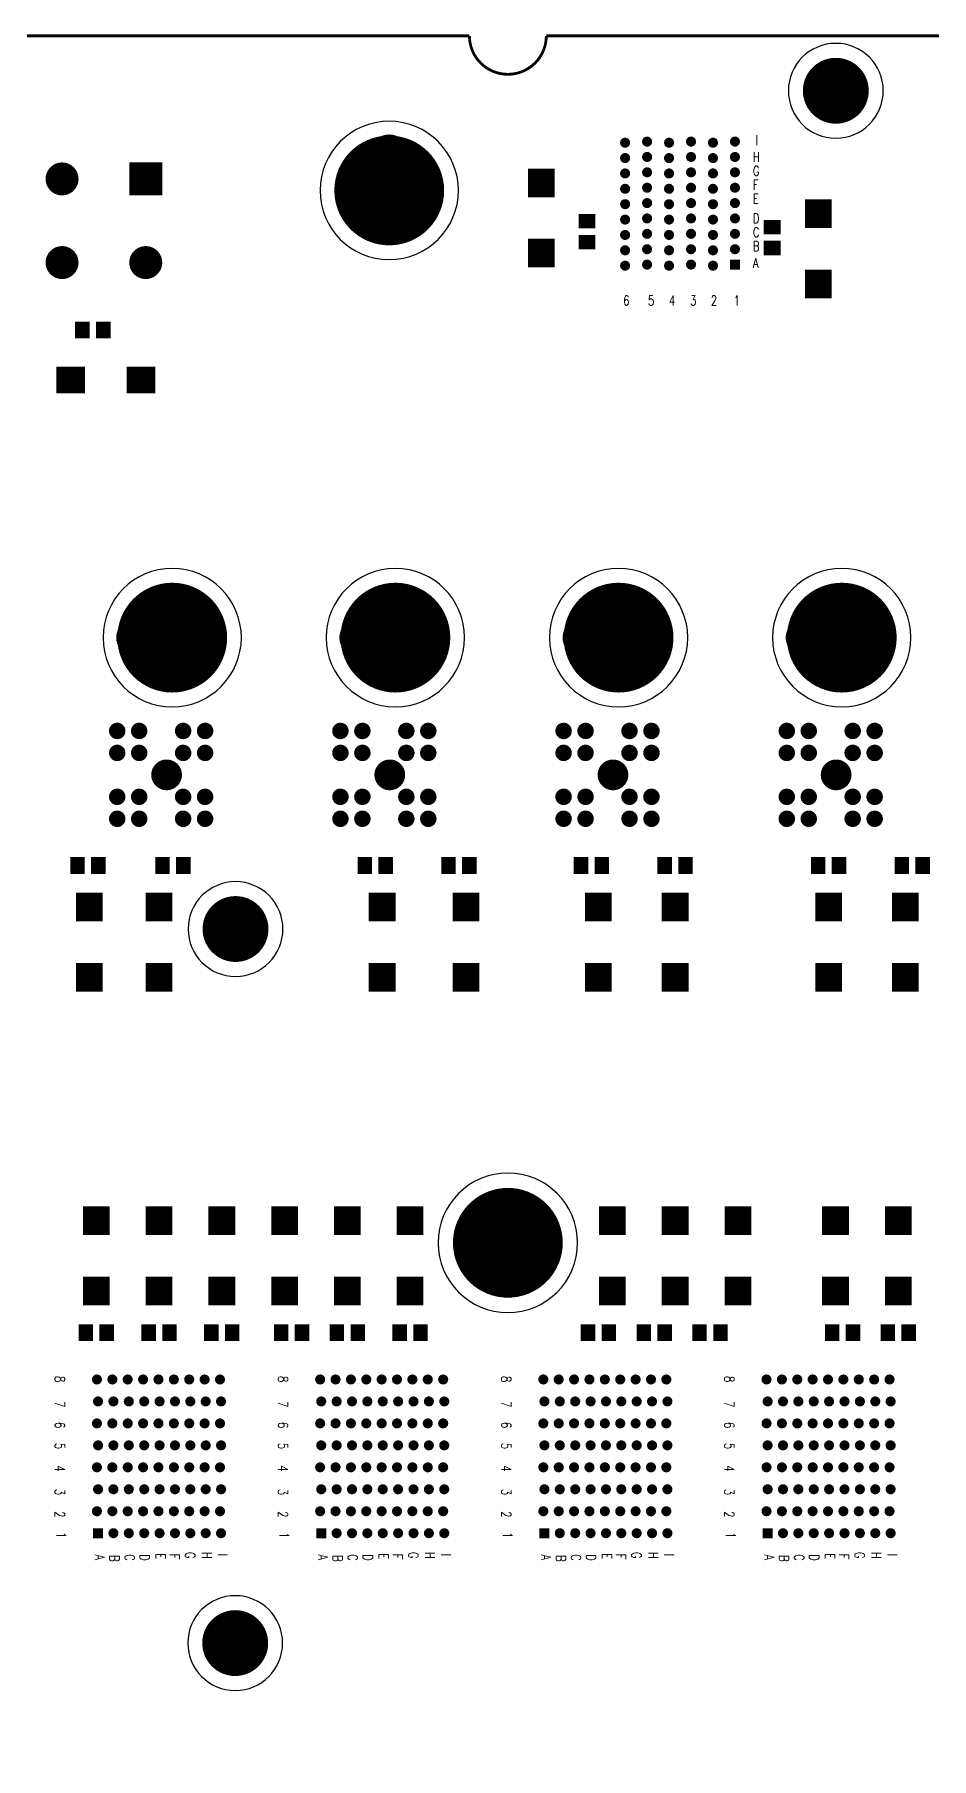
# Model space of a CAD drawing. Extents: x 0 to 432, y 0 to 280.
# Drawn here: x 92.8 to 174.5, y 122.5 to 279.5 of the extents above; entities that cross this region are included whole.
import ezdxf

# ---------------------------------------------------------------- set-up
doc = ezdxf.new("R2010")
doc.units = 0
doc.header["$MEASUREMENT"] = 0
doc.linetypes.add('KEEPOUT_00011000$0', pattern=[2, 1, 1])
doc.layers.get('0').update_dxf_attribs({"linetype": 'CONTINUOUS'})
for name, color, linetype in [('BOARD_OUTLINE_00', 3, 'CONTINUOUS'), ('DRIL_PLTE_THRU_07', 176, 'CONTINUOUS'), ('DRIL_SYMBOL', 3, 'CONTINUOUS'), ('KEEPOUT_-1', 3, 'CONTINUOUS'), ('KEEPOUT_00', 6, 'CONTINUOUS'), ('KEEPOUT_07', 6, 'CONTINUOUS'), ('PADS_INNER', 5, 'CONTINUOUS'), ('PADS_TOP', 1, 'CONTINUOUS'), ('PART_TOP_TEXT_26', 112, 'CONTINUOUS')]:
    doc.layers.add(name, color=color, linetype=linetype)
doc.styles.add('W0$127', font='simplex', dxfattribs={"width": 0.75})

# ---------------------------------------------------------------- blocks, each defined once
blk = doc.blocks.new('BOARD_1')
at = {"layer": 'BOARD_OUTLINE_00', "const_width": 0.254}
blk.add_lwpolyline([(290.399978, 279.4), (139.400026, 279.4, -1), (132.4, 279.4), (19.4, 279.4, -1), (12.4, 279.4), (0, 279.4), (0, 213.01), (2, 213.01, -1), (2, 206.01), (0, 206.01), (0, 63), (2, 63, -1), (2, 56), (0, 56), (0, 0), (431.8, 0)], format="xyb", dxfattribs=at)
blk = doc.blocks.new('PART_BODY_TOP_1039')
at = {"layer": 'KEEPOUT_-1', "linetype": 'KEEPOUT_00011000$0'}
blk.add_lwpolyline([(-6.3, 0, 1), (6.3, 0, 1)], format="xyb", close=True, dxfattribs=at)
at = {"layer": 'KEEPOUT_07', "linetype": 'KEEPOUT_00011000$0'}
blk.add_lwpolyline([(-6.3, 0, 1), (6.3, 0, 1)], format="xyb", close=True, dxfattribs=at)
blk = doc.blocks.new('DRIL_SYMBOL_5$15')
at = {"layer": 'DRIL_SYMBOL', "const_width": 0.0508}
for points in [[(-0.254, 0), (0.254, 0)], [(0, -0.254), (0, 0.254)]]:
    blk.add_lwpolyline(points, dxfattribs=at)
blk = doc.blocks.new('DRIL_HOLE_5$15')
at = {"const_width": 2.575}
blk.add_lwpolyline([(-1.2875, 0, 1), (1.2875, 0, 1)], format="xyb", close=True, dxfattribs=at)
blk.add_blockref('DRIL_SYMBOL_5$15', (0, 0))
blk = doc.blocks.new('PAD_0')
at = {"const_width": 5}
blk.add_lwpolyline([(0, -2.5, 1), (0, 2.5, 1)], format="xyb", close=True, dxfattribs=at)
blk = doc.blocks.new('STK_TOP_6')
at = {"layer": 'DRIL_PLTE_THRU_07'}
blk.add_blockref('DRIL_HOLE_5$15', (0, 0), dxfattribs=at)
at = {"layer": 'PADS_INNER'}
blk.add_blockref('PAD_0', (0, 0), dxfattribs=at)
at = {"layer": 'PADS_TOP'}
blk.add_blockref('PAD_0', (0, 0), dxfattribs=at)
blk = doc.blocks.new('DRIL_SYMBOL_2$55')
at = {"layer": 'DRIL_SYMBOL', "const_width": 0.0508}
for points in [[(-0.254, 0), (0.254, 0)], [(0, -0.254), (0, 0.254)]]:
    blk.add_lwpolyline(points, dxfattribs=at)
blk = doc.blocks.new('DRIL_HOLE_2$55')
at = {"const_width": 1.275}
blk.add_lwpolyline([(-0.6375, 0, 1), (0.6375, 0, 1)], format="xyb", close=True, dxfattribs=at)
blk.add_blockref('DRIL_SYMBOL_2$55', (0, 0))
blk = doc.blocks.new('PAD_1')
at = {"const_width": 1.75}
blk.add_lwpolyline([(0, -0.875, 1), (0, 0.875, 1)], format="xyb", close=True, dxfattribs=at)
blk = doc.blocks.new('STK_TOP_7')
at = {"layer": 'DRIL_PLTE_THRU_07'}
blk.add_blockref('DRIL_HOLE_2$55', (0, 0), dxfattribs=at)
at = {"layer": 'PADS_INNER'}
blk.add_blockref('PAD_1', (0, 0), dxfattribs=at)
at = {"layer": 'PADS_TOP'}
blk.add_blockref('PAD_1', (0, 0), dxfattribs=at)
blk = doc.blocks.new('SYM_TOP_5')
for name, p in [('PART_BODY_TOP_1039', (0, 0)), ('STK_TOP_6', (0, 0)), ('STK_TOP_7', (3.35, 0))]:
    blk.add_blockref(name, p)
blk = doc.blocks.new('PART_TOP_11')
blk.add_blockref('SYM_TOP_5', (0, 0))
blk = doc.blocks.new('PART_TOP_12')
blk.add_blockref('SYM_TOP_5', (0, 0))
blk = doc.blocks.new('PART_TOP_13')
blk.add_blockref('SYM_TOP_5', (0, 0))
blk = doc.blocks.new('PART_TOP_14')
blk.add_blockref('SYM_TOP_5', (0, 0))
blk = doc.blocks.new('PART_TOP_31')
blk.add_blockref('SYM_TOP_5', (0, 0))
blk = doc.blocks.new('PART_BODY_TOP_1057')
at = {"layer": 'PART_TOP_TEXT_26', "style": 'W0$127', "width": 0.75}
for s, p in [('I', (6.858, 5.334)), ('G', (6.604, 2.54)), ('H', (6.604, 3.81)), ('F', (6.604, 1.27)), ('E', (6.604, 0)), ('D', (6.604, -1.778)), ('C', (6.604, -3.048)), ('B', (6.604, -4.318)), ('A', (6.604, -5.842)), ('6', (-5.207, -9.271)), ('5', (-2.9464, -9.271)), ('4', (-1.0414, -9.271)), ('3', (0.889, -9.271)), ('2', (2.7686, -9.271)), ('1', (4.8514, -9.271))]:
    blk.add_text(s, height=0.889, dxfattribs=at).set_placement(p)
blk = doc.blocks.new('DRIL_SYMBOL_0$5')
at = {"layer": 'DRIL_SYMBOL', "const_width": 0.0508}
for points in [[(-0.254, 0), (0.254, 0)], [(0, -0.254), (0, 0.254)]]:
    blk.add_lwpolyline(points, dxfattribs=at)
blk = doc.blocks.new('DRIL_HOLE_0$5')
at = {"const_width": 0.25}
blk.add_lwpolyline([(-0.125, 0, 1), (0.125, 0, 1)], format="xyb", close=True, dxfattribs=at)
blk.add_blockref('DRIL_SYMBOL_0$5', (0, 0))
blk = doc.blocks.new('PAD_2')
at = {"const_width": 0.4572}
blk.add_lwpolyline([(0, -0.2286, 1), (0, 0.2286, 1)], format="xyb", close=True, dxfattribs=at)
blk = doc.blocks.new('STK_TOP_8')
at = {"layer": 'DRIL_PLTE_THRU_07'}
blk.add_blockref('DRIL_HOLE_0$5', (0, 0), dxfattribs=at)
at = {"layer": 'PADS_INNER'}
blk.add_blockref('PAD_2', (0, 0), dxfattribs=at)
at = {"layer": 'PADS_TOP'}
blk.add_blockref('PAD_2', (0, 0), dxfattribs=at)
blk = doc.blocks.new('PAD_4')
at = {"const_width": 0.9144}
blk.add_lwpolyline([(-0.4572, 0), (0.4572, 0)], dxfattribs=at)
blk = doc.blocks.new('STK_TOP_9')
at = {"layer": 'DRIL_PLTE_THRU_07'}
blk.add_blockref('DRIL_HOLE_0$5', (0, 0), dxfattribs=at)
at = {"layer": 'PADS_INNER'}
blk.add_blockref('PAD_2', (0, 0), dxfattribs=at)
at = {"layer": 'PADS_TOP'}
blk.add_blockref('PAD_4', (0, 0), dxfattribs=at)
blk = doc.blocks.new('SYM_TOP_23')
for name, p in [('STK_TOP_8', (-5.0292, 5.55)), ('PART_BODY_TOP_1057', (0, 0)), ('STK_TOP_8', (-3.029204, 5.65)), ('STK_TOP_8', (-1.029208, 5.55)), ('STK_TOP_8', (0.970788, 5.65)), ('STK_TOP_8', (2.970784, 5.55)), ('STK_TOP_8', (4.97078, 5.65)), ('STK_TOP_8', (-5.0292, 4.15)), ('STK_TOP_8', (-5.0292, 2.75)), ('STK_TOP_8', (-3.029204, 4.25)), ('STK_TOP_8', (-3.029204, 2.85)), ('STK_TOP_8', (-1.029208, 4.15)), ('STK_TOP_8', (-1.029208, 2.75)), ('STK_TOP_8', (0.970788, 4.25)), ('STK_TOP_8', (0.970788, 2.85)), ('STK_TOP_8', (2.970784, 4.15)), ('STK_TOP_8', (2.970784, 2.75)), ('STK_TOP_8', (4.97078, 4.25)), ('STK_TOP_8', (4.97078, 2.85)), ('STK_TOP_8', (-5.0292, 1.35)), ('STK_TOP_8', (-3.029204, 1.45)), ('STK_TOP_8', (-1.029208, 1.35)), ('STK_TOP_8', (0.970788, 1.45)), ('STK_TOP_8', (2.970784, 1.35)), ('STK_TOP_8', (4.97078, 1.45)), ('STK_TOP_8', (-5.0292, -0.05)), ('STK_TOP_8', (-3.029204, 0.05)), ('STK_TOP_8', (-1.029208, -0.05)), ('STK_TOP_8', (0.970788, 0.05)), ('STK_TOP_8', (2.970784, -0.05)), ('STK_TOP_8', (4.97078, 0.05)), ('STK_TOP_8', (-5.0292, -1.45)), ('STK_TOP_8', (-3.029204, -1.35)), ('STK_TOP_8', (-1.029208, -1.45)), ('STK_TOP_8', (0.970788, -1.35)), ('STK_TOP_8', (2.970784, -1.45)), ('STK_TOP_8', (4.97078, -1.35)), ('STK_TOP_8', (-5.0292, -2.85)), ('STK_TOP_8', (-3.029204, -2.75)), ('STK_TOP_8', (-1.029208, -2.85)), ('STK_TOP_8', (0.970788, -2.75)), ('STK_TOP_8', (2.970784, -2.85)), ('STK_TOP_8', (4.97078, -2.75)), ('STK_TOP_8', (-5.0292, -4.25)), ('STK_TOP_8', (-3.029204, -4.15)), ('STK_TOP_8', (-1.029208, -4.25)), ('STK_TOP_8', (0.970788, -4.15)), ('STK_TOP_8', (2.970784, -4.25)), ('STK_TOP_8', (4.97078, -4.15)), ('STK_TOP_8', (-5.0292, -5.65)), ('STK_TOP_8', (-3.029204, -5.55)), ('STK_TOP_8', (-1.029208, -5.65)), ('STK_TOP_8', (0.970788, -5.55)), ('STK_TOP_8', (2.970784, -5.65)), ('STK_TOP_9', (4.97078, -5.55))]:
    blk.add_blockref(name, p)
blk = doc.blocks.new('PART_TOP_34')
blk.add_blockref('SYM_TOP_23', (0, 0))
blk = doc.blocks.new('PART_BODY_TOP_1044')
at = {"layer": 'PART_TOP_TEXT_26', "style": 'W0$127', "width": 0.75}
for s, p in [('H', (8.7122, 3.9116)), ('I', (8.8646, 5.3594)), ('G', (8.7122, 2.3876)), ('F', (8.8646, 0.9652)), ('E', (8.8138, -0.3048)), ('D', (8.9154, -1.7526)), ('C', (8.9154, -3.1242)), ('B', (8.9916, -4.4958)), ('A', (8.9408, -5.842)), ('8', (-7.3152, -9.4742)), ('7', (-5.0292, -9.4742)), ('6', (-3.1242, -9.4742)), ('5', (-1.2192, -9.4742)), ('4', (0.8128, -9.4742)), ('3', (2.9718, -9.4742)), ('2', (5.0038, -9.4742)), ('1', (6.9088, -9.3472))]:
    blk.add_text(s, height=0.889, dxfattribs=at).set_placement(p)
blk = doc.blocks.new('SYM_TOP_10')
for name, p in [('STK_TOP_8', (-7, 5.55)), ('PART_BODY_TOP_1044', (0, 0)), ('STK_TOP_8', (-5, 5.65)), ('STK_TOP_8', (-3, 5.55)), ('STK_TOP_8', (-1, 5.65)), ('STK_TOP_8', (1, 5.55)), ('STK_TOP_8', (3, 5.65)), ('STK_TOP_8', (5, 5.55)), ('STK_TOP_8', (7, 5.65)), ('STK_TOP_8', (-7, 4.15)), ('STK_TOP_8', (-7, 2.75)), ('STK_TOP_8', (-5, 4.25)), ('STK_TOP_8', (-5, 2.85)), ('STK_TOP_8', (-3, 4.15)), ('STK_TOP_8', (-3, 2.75)), ('STK_TOP_8', (-1, 4.25)), ('STK_TOP_8', (-1, 2.85)), ('STK_TOP_8', (1, 4.15)), ('STK_TOP_8', (1, 2.75)), ('STK_TOP_8', (3, 4.25)), ('STK_TOP_8', (3, 2.85)), ('STK_TOP_8', (5, 4.15)), ('STK_TOP_8', (5, 2.75)), ('STK_TOP_8', (7, 4.25)), ('STK_TOP_8', (7, 2.85)), ('STK_TOP_8', (-7, 1.35)), ('STK_TOP_8', (-5, 1.45)), ('STK_TOP_8', (-3, 1.35)), ('STK_TOP_8', (-1, 1.45)), ('STK_TOP_8', (1, 1.35)), ('STK_TOP_8', (3, 1.45)), ('STK_TOP_8', (5, 1.35)), ('STK_TOP_8', (7, 1.45)), ('STK_TOP_8', (-7, -0.05)), ('STK_TOP_8', (-5, 0.05)), ('STK_TOP_8', (-3, -0.05)), ('STK_TOP_8', (-1, 0.05)), ('STK_TOP_8', (1, -0.05)), ('STK_TOP_8', (3, 0.05)), ('STK_TOP_8', (5, -0.05)), ('STK_TOP_8', (7, 0.05)), ('STK_TOP_8', (-7, -1.45)), ('STK_TOP_8', (-5, -1.35)), ('STK_TOP_8', (-3, -1.45)), ('STK_TOP_8', (-1, -1.35)), ('STK_TOP_8', (1, -1.45)), ('STK_TOP_8', (3, -1.35)), ('STK_TOP_8', (5, -1.45)), ('STK_TOP_8', (7, -1.35)), ('STK_TOP_8', (-7, -2.85)), ('STK_TOP_8', (-5, -2.75)), ('STK_TOP_8', (-3, -2.85)), ('STK_TOP_8', (-1, -2.75)), ('STK_TOP_8', (1, -2.85)), ('STK_TOP_8', (3, -2.75)), ('STK_TOP_8', (5, -2.85)), ('STK_TOP_8', (7, -2.75)), ('STK_TOP_8', (-7, -4.25)), ('STK_TOP_8', (-5, -4.15)), ('STK_TOP_8', (-3, -4.25)), ('STK_TOP_8', (-1, -4.15)), ('STK_TOP_8', (1, -4.25)), ('STK_TOP_8', (3, -4.15)), ('STK_TOP_8', (5, -4.25)), ('STK_TOP_8', (7, -4.15)), ('STK_TOP_8', (-7, -5.65)), ('STK_TOP_8', (-5, -5.55)), ('STK_TOP_8', (-3, -5.65)), ('STK_TOP_8', (-1, -5.55)), ('STK_TOP_8', (1, -5.65)), ('STK_TOP_8', (3, -5.55)), ('STK_TOP_8', (5, -5.65)), ('STK_TOP_9', (7, -5.55))]:
    blk.add_blockref(name, p)
blk = doc.blocks.new('PART_TOP_57')
blk.add_blockref('SYM_TOP_10', (0, 0))
blk = doc.blocks.new('PART_TOP_59')
blk.add_blockref('SYM_TOP_10', (0, 0))
blk = doc.blocks.new('PART_TOP_61')
blk.add_blockref('SYM_TOP_10', (0, 0))
blk = doc.blocks.new('PART_TOP_63')
blk.add_blockref('SYM_TOP_10', (0, 0))
blk = doc.blocks.new('DRIL_SYMBOL_1$6')
at = {"layer": 'DRIL_SYMBOL', "const_width": 0.0508}
for points in [[(-0.254, 0), (0.254, 0)], [(0, -0.254), (0, 0.254)]]:
    blk.add_lwpolyline(points, dxfattribs=at)
blk = doc.blocks.new('DRIL_HOLE_1$6')
at = {"const_width": 0.8}
blk.add_lwpolyline([(-0.4, 0, 1), (0.4, 0, 1)], format="xyb", close=True, dxfattribs=at)
blk.add_blockref('DRIL_SYMBOL_1$6', (0, 0))
blk = doc.blocks.new('PAD_5')
at = {"const_width": 1.5}
blk.add_lwpolyline([(0, -0.75, 1), (0, 0.75, 1)], format="xyb", close=True, dxfattribs=at)
blk = doc.blocks.new('PAD_7')
at = {"const_width": 3}
blk.add_lwpolyline([(-1.5, 0), (1.5, 0)], dxfattribs=at)
blk = doc.blocks.new('STK_TOP_13')
at = {"layer": 'DRIL_PLTE_THRU_07'}
blk.add_blockref('DRIL_HOLE_1$6', (0, 0), dxfattribs=at)
at = {"layer": 'PADS_INNER'}
blk.add_blockref('PAD_5', (0, 0), dxfattribs=at)
at = {"layer": 'PADS_TOP'}
blk.add_blockref('PAD_7', (0, 0), dxfattribs=at)
blk = doc.blocks.new('STK_TOP_12')
at = {"layer": 'DRIL_PLTE_THRU_07'}
blk.add_blockref('DRIL_HOLE_1$6', (0, 0), dxfattribs=at)
at = {"layer": 'PADS_INNER'}
blk.add_blockref('PAD_5', (0, 0), dxfattribs=at)
at = {"layer": 'PADS_TOP'}
blk.add_blockref('PAD_5', (0, 0), dxfattribs=at)
blk = doc.blocks.new('SYM_TOP_11')
for name, p in [('STK_TOP_12', (-49.7078, 3.6322)), ('STK_TOP_12', (-42.0878, 3.6322)), ('STK_TOP_12', (-34.4678, 3.6322)), ('STK_TOP_12', (-26.8478, 3.6322)), ('STK_TOP_12', (-19.2278, 3.6322)), ('STK_TOP_12', (-11.6078, 3.6322)), ('STK_TOP_12', (-3.9878, 3.6322)), ('STK_TOP_12', (3.6322, 3.6322)), ('STK_TOP_12', (11.2522, 3.6322)), ('STK_TOP_12', (18.8722, 3.6322)), ('STK_TOP_12', (26.4922, 3.6322)), ('STK_TOP_12', (34.1122, 3.6322)), ('STK_TOP_12', (41.7322, 3.6322)), ('STK_TOP_12', (49.3522, 3.6322)), ('STK_TOP_13', (-49.7078, -3.9878)), ('STK_TOP_12', (-42.0878, -3.9878)), ('STK_TOP_12', (-34.4678, -3.9878)), ('STK_TOP_12', (-26.8478, -3.9878)), ('STK_TOP_12', (-19.2278, -3.9878)), ('STK_TOP_12', (-11.6078, -3.9878)), ('STK_TOP_12', (-3.9878, -3.9878)), ('STK_TOP_12', (3.6322, -3.9878)), ('STK_TOP_12', (11.2522, -3.9878)), ('STK_TOP_12', (18.8722, -3.9878)), ('STK_TOP_12', (26.4922, -3.9878)), ('STK_TOP_12', (34.1122, -3.9878)), ('STK_TOP_12', (41.7322, -3.9878)), ('STK_TOP_12', (49.3522, -3.9878))]:
    blk.add_blockref(name, p)
blk = doc.blocks.new('PART_TOP_80')
blk.add_blockref('SYM_TOP_11', (0, 0))
blk = doc.blocks.new('DRIL_HOLE_0')
blk.add_lwpolyline([(0, 0, 1), (0, 0, 1)], format="xyb", close=True)
blk = doc.blocks.new('PAD_12')
blk.add_lwpolyline([(0, 0, 1), (0, 0, 1)], format="xyb", close=True)
blk = doc.blocks.new('PAD_13')
at = {"const_width": 1.321}
blk.add_lwpolyline([(-0.762, 0), (0.762, 0)], dxfattribs=at)
blk = doc.blocks.new('STK_TOP_21')
at = {"layer": 'DRIL_PLTE_THRU_07'}
blk.add_blockref('DRIL_HOLE_0', (0, 0), dxfattribs=at)
at = {"layer": 'PADS_INNER'}
blk.add_blockref('PAD_12', (0, 0), dxfattribs=at)
at = {"layer": 'PADS_TOP', "rotation": 90}
blk.add_blockref('PAD_13', (0, 0), dxfattribs=at)
blk = doc.blocks.new('SYM_TOP_18')
for p in [(-0.94996, 0), (0.94996, 0)]:
    blk.add_blockref('STK_TOP_21', p)
blk = doc.blocks.new('PART_TOP_97')
blk.add_blockref('SYM_TOP_18', (0, 0))
blk = doc.blocks.new('PART_TOP_98')
blk.add_blockref('SYM_TOP_18', (0, 0))
blk = doc.blocks.new('PART_TOP_103')
blk.add_blockref('SYM_TOP_18', (0, 0))
blk = doc.blocks.new('PART_TOP_104')
blk.add_blockref('SYM_TOP_18', (0, 0))
blk = doc.blocks.new('PART_TOP_107')
blk.add_blockref('SYM_TOP_18', (0, 0))
blk = doc.blocks.new('PART_TOP_108')
blk.add_blockref('SYM_TOP_18', (0, 0))
blk = doc.blocks.new('PART_TOP_109')
blk.add_blockref('SYM_TOP_18', (0, 0))
blk = doc.blocks.new('PART_TOP_110')
blk.add_blockref('SYM_TOP_18', (0, 0))
blk = doc.blocks.new('PART_TOP_112')
blk.add_blockref('SYM_TOP_18', (0, 0))
blk = doc.blocks.new('PART_TOP_129')
blk.add_blockref('SYM_TOP_18', (0, 0))
blk = doc.blocks.new('PART_TOP_133')
blk.add_blockref('SYM_TOP_18', (0, 0))
blk = doc.blocks.new('PART_TOP_134')
blk.add_blockref('SYM_TOP_18', (0, 0))
blk = doc.blocks.new('PART_TOP_135')
blk.add_blockref('SYM_TOP_18', (0, 0))
blk = doc.blocks.new('PART_TOP_136')
blk.add_blockref('SYM_TOP_18', (0, 0))
blk = doc.blocks.new('PART_TOP_137')
blk.add_blockref('SYM_TOP_18', (0, 0))
blk = doc.blocks.new('PART_TOP_138')
blk.add_blockref('SYM_TOP_18', (0, 0))
blk = doc.blocks.new('PART_TOP_139')
blk.add_blockref('SYM_TOP_18', (0, 0))
blk = doc.blocks.new('PART_TOP_140')
blk.add_blockref('SYM_TOP_18', (0, 0))
blk = doc.blocks.new('PART_TOP_141')
blk.add_blockref('SYM_TOP_18', (0, 0))
blk = doc.blocks.new('PART_TOP_142')
blk.add_blockref('SYM_TOP_18', (0, 0))
blk = doc.blocks.new('PART_TOP_143')
blk.add_blockref('SYM_TOP_18', (0, 0))
blk = doc.blocks.new('PART_TOP_188')
blk.add_blockref('SYM_TOP_18', (0, 0))
blk = doc.blocks.new('PART_BODY_TOP_1048')
at = {"layer": 'KEEPOUT_00', "linetype": 'KEEPOUT_00011000$0'}
blk.add_lwpolyline([(-6.35, 0, 1), (6.35, 0, 1)], format="xyb", close=True, dxfattribs=at)
blk = doc.blocks.new('DRIL_SYMBOL_7')
at = {"layer": 'DRIL_SYMBOL', "const_width": 0.0508}
for points in [[(-0.254, 0), (0.254, 0)], [(0, -0.254), (0, 0.254)]]:
    blk.add_lwpolyline(points, dxfattribs=at)
blk = doc.blocks.new('DRIL_HOLE_7')
at = {"const_width": 3.5}
blk.add_lwpolyline([(-1.75, 0, 1), (1.75, 0, 1)], format="xyb", close=True, dxfattribs=at)
blk.add_blockref('DRIL_SYMBOL_7', (0, 0))
blk = doc.blocks.new('STK_TOP_17')
at = {"layer": 'DRIL_PLTE_THRU_07'}
blk.add_blockref('DRIL_HOLE_7', (0, 0), dxfattribs=at)
at = {"layer": 'PADS_INNER'}
blk.add_blockref('PAD_0', (0, 0), dxfattribs=at)
at = {"layer": 'PADS_TOP'}
blk.add_blockref('PAD_0', (0, 0), dxfattribs=at)
blk = doc.blocks.new('SYM_TOP_14')
for name in ['PART_BODY_TOP_1048', 'STK_TOP_17']:
    blk.add_blockref(name, (0, 0))
blk = doc.blocks.new('PART_TOP_217')
blk.add_blockref('SYM_TOP_14', (0, 0))
blk = doc.blocks.new('PART_BODY_TOP_1047')
at = {"layer": 'KEEPOUT_00', "linetype": 'KEEPOUT_00011000$0'}
blk.add_lwpolyline([(-4.318, 0, 1), (4.318, 0, 1)], format="xyb", close=True, dxfattribs=at)
blk = doc.blocks.new('DRIL_SYMBOL_3$5')
at = {"layer": 'DRIL_SYMBOL', "const_width": 0.0508}
for points in [[(-0.254, 0), (0.254, 0)], [(0, -0.254), (0, 0.254)]]:
    blk.add_lwpolyline(points, dxfattribs=at)
blk = doc.blocks.new('DRIL_HOLE_3$5')
at = {"const_width": 1.75}
blk.add_lwpolyline([(-0.875, 0, 1), (0.875, 0, 1)], format="xyb", close=True, dxfattribs=at)
blk.add_blockref('DRIL_SYMBOL_3$5', (0, 0))
blk = doc.blocks.new('PAD_16')
at = {"const_width": 3}
blk.add_lwpolyline([(0, -1.5, 1), (0, 1.5, 1)], format="xyb", close=True, dxfattribs=at)
blk = doc.blocks.new('STK_TOP_16')
at = {"layer": 'DRIL_PLTE_THRU_07'}
blk.add_blockref('DRIL_HOLE_3$5', (0, 0), dxfattribs=at)
at = {"layer": 'PADS_INNER'}
blk.add_blockref('PAD_16', (0, 0), dxfattribs=at)
at = {"layer": 'PADS_TOP'}
blk.add_blockref('PAD_16', (0, 0), dxfattribs=at)
blk = doc.blocks.new('SYM_TOP_13')
for name in ['PART_BODY_TOP_1047', 'STK_TOP_16']:
    blk.add_blockref(name, (0, 0))
blk = doc.blocks.new('PART_TOP_219')
blk.add_blockref('SYM_TOP_13', (0, 0))
blk = doc.blocks.new('PART_TOP_239')
blk.add_blockref('SYM_TOP_13', (0, 0))
blk = doc.blocks.new('PART_TOP_240')
blk.add_blockref('SYM_TOP_13', (0, 0))
blk = doc.blocks.new('DRIL_SYMBOL_0$85')
at = {"layer": 'DRIL_SYMBOL', "const_width": 0.0508}
for points in [[(-0.254, 0), (0.254, 0)], [(0, -0.254), (0, 0.254)]]:
    blk.add_lwpolyline(points, dxfattribs=at)
blk = doc.blocks.new('DRIL_HOLE_0$85')
at = {"const_width": 0.425}
blk.add_lwpolyline([(-0.2125, 0, 1), (0.2125, 0, 1)], format="xyb", close=True, dxfattribs=at)
blk.add_blockref('DRIL_SYMBOL_0$85', (0, 0))
blk = doc.blocks.new('PAD_17')
at = {"const_width": 0.75}
blk.add_lwpolyline([(0, -0.375, 1), (0, 0.375, 1)], format="xyb", close=True, dxfattribs=at)
blk = doc.blocks.new('STK_TOP_23')
at = {"layer": 'DRIL_PLTE_THRU_07'}
blk.add_blockref('DRIL_HOLE_0$85', (0, 0), dxfattribs=at)
at = {"layer": 'PADS_INNER'}
blk.add_blockref('PAD_17', (0, 0), dxfattribs=at)
at = {"layer": 'PADS_TOP'}
blk.add_blockref('PAD_17', (0, 0), dxfattribs=at)
blk = doc.blocks.new('DRIL_SYMBOL_2$1')
at = {"layer": 'DRIL_SYMBOL', "const_width": 0.0508}
for points in [[(-0.254, 0), (0.254, 0)], [(0, -0.254), (0, 0.254)]]:
    blk.add_lwpolyline(points, dxfattribs=at)
blk = doc.blocks.new('DRIL_HOLE_2$1')
at = {"const_width": 1.05}
blk.add_lwpolyline([(-0.525, 0, 1), (0.525, 0, 1)], format="xyb", close=True, dxfattribs=at)
blk.add_blockref('DRIL_SYMBOL_2$1', (0, 0))
blk = doc.blocks.new('PAD_19')
at = {"const_width": 1.4}
blk.add_lwpolyline([(0, -0.7, 1), (0, 0.7, 1)], format="xyb", close=True, dxfattribs=at)
blk = doc.blocks.new('STK_TOP_24')
at = {"layer": 'DRIL_PLTE_THRU_07'}
blk.add_blockref('DRIL_HOLE_2$1', (0, 0), dxfattribs=at)
at = {"layer": 'PADS_INNER'}
blk.add_blockref('PAD_19', (0, 0), dxfattribs=at)
at = {"layer": 'PADS_TOP'}
blk.add_blockref('PAD_19', (0, 0), dxfattribs=at)
blk = doc.blocks.new('SYM_TOP_20')
for name, p in [('STK_TOP_23', (-4.00101, 3.5052)), ('STK_TOP_23', (-2.001012, 3.5052)), ('STK_TOP_23', (1.99898, 3.5052)), ('STK_TOP_23', (3.998976, 3.5052)), ('STK_TOP_23', (-4.001008, 1.505204)), ('STK_TOP_23', (-2.001012, 1.505204)), ('STK_TOP_23', (1.99898, 1.505204)), ('STK_TOP_23', (3.998976, 1.505204)), ('STK_TOP_24', (0, 0)), ('STK_TOP_23', (-4.00101, -2.49479)), ('STK_TOP_23', (-2.001012, -2.494788)), ('STK_TOP_23', (1.99898, -2.49479)), ('STK_TOP_23', (3.998976, -2.494788)), ('STK_TOP_23', (-4.001008, -4.494784)), ('STK_TOP_23', (-2.001012, -4.494784)), ('STK_TOP_23', (1.99898, -4.494784)), ('STK_TOP_23', (3.998976, -4.494784))]:
    blk.add_blockref(name, p)
blk = doc.blocks.new('PART_TOP_243')
blk.add_blockref('SYM_TOP_20', (0, 0))
blk = doc.blocks.new('PART_TOP_244')
blk.add_blockref('SYM_TOP_20', (0, 0))
blk = doc.blocks.new('PART_TOP_245')
blk.add_blockref('SYM_TOP_20', (0, 0))
blk = doc.blocks.new('PART_TOP_246')
blk.add_blockref('SYM_TOP_20', (0, 0))
blk = doc.blocks.new('PAD_20')
at = {"const_width": 2.4384}
blk.add_lwpolyline([(-1.3081, 0), (1.3081, 0)], dxfattribs=at)
blk = doc.blocks.new('STK_TOP_28')
at = {"layer": 'DRIL_PLTE_THRU_07'}
blk.add_blockref('DRIL_HOLE_0', (0, 0), dxfattribs=at)
at = {"layer": 'PADS_INNER'}
blk.add_blockref('PAD_12', (0, 0), dxfattribs=at)
at = {"layer": 'PADS_TOP'}
blk.add_blockref('PAD_20', (0, 0), dxfattribs=at)
blk = doc.blocks.new('SYM_TOP_25')
for p in [(-3.2, 0), (3.2, 0)]:
    blk.add_blockref('STK_TOP_28', p)
blk = doc.blocks.new('PART_TOP_258')
blk.add_blockref('SYM_TOP_25', (0, 0))
blk = doc.blocks.new('PART_TOP_259')
blk.add_blockref('SYM_TOP_25', (0, 0))
blk = doc.blocks.new('PART_TOP_260')
blk.add_blockref('SYM_TOP_25', (0, 0))
blk = doc.blocks.new('PART_TOP_261')
blk.add_blockref('SYM_TOP_25', (0, 0))
blk = doc.blocks.new('PART_TOP_262')
blk.add_blockref('SYM_TOP_25', (0, 0))
blk = doc.blocks.new('PART_TOP_264')
blk.add_blockref('SYM_TOP_25', (0, 0))
blk = doc.blocks.new('PART_TOP_265')
blk.add_blockref('SYM_TOP_25', (0, 0))
blk = doc.blocks.new('PART_TOP_266')
blk.add_blockref('SYM_TOP_25', (0, 0))
blk = doc.blocks.new('PART_TOP_267')
blk.add_blockref('SYM_TOP_25', (0, 0))
blk = doc.blocks.new('PART_TOP_316')
blk.add_blockref('SYM_TOP_25', (0, 0))
blk = doc.blocks.new('PART_TOP_344')
blk.add_blockref('SYM_TOP_25', (0, 0))
blk = doc.blocks.new('PART_TOP_350')
blk.add_blockref('SYM_TOP_25', (0, 0))
blk = doc.blocks.new('PART_TOP_351')
blk.add_blockref('SYM_TOP_25', (0, 0))
blk = doc.blocks.new('PART_TOP_354')
blk.add_blockref('SYM_TOP_25', (0, 0))
blk = doc.blocks.new('PART_TOP_355')
blk.add_blockref('SYM_TOP_25', (0, 0))
blk = doc.blocks.new('PART_TOP_356')
blk.add_blockref('SYM_TOP_25', (0, 0))
blk = doc.blocks.new('PART_TOP_358')
blk.add_blockref('SYM_TOP_25', (0, 0))
blk = doc.blocks.new('PART_TOP_360')
blk.add_blockref('SYM_TOP_25', (0, 0))
blk = doc.blocks.new('PART_TOP_380')
blk.add_blockref('SYM_TOP_25', (0, 0))
blk = doc.blocks.new('PART_TOP_381')
blk.add_blockref('SYM_TOP_25', (0, 0))
blk = doc.blocks.new('PART_TOP_383')
blk.add_blockref('SYM_TOP_25', (0, 0))
blk = doc.blocks.new('PART_TOP_384')
blk.add_blockref('SYM_TOP_25', (0, 0))

msp = doc.modelspace()

# ---------------------------------------------------------------- block references
for name, p in [('BOARD_1', (0, 0)), ('PART_TOP_219', (165.7604, 274.4)), ('PART_TOP_34', (151.6055, 264.12)), ('PART_TOP_188', (98.11258, 252.60046)), ('PART_TOP_316', (99.30638, 248.05386)), ('PART_TOP_107', (105.41, 203.835)), ('PART_TOP_240', (111.10468, 198.05)), ('PART_TOP_217', (135.899906, 169.47007)), ('PART_TOP_138', (127, 161.29)), ('PART_TOP_141', (154.305, 161.29)), ('PART_TOP_239', (111.0742, 133.01218))]:
    msp.add_blockref(name, p)
for name, p, rotation in [('PART_TOP_31', (125.1, 265.32), 90), ('PART_TOP_380', (138.95578, 262.81126), 90), ('PART_TOP_80', (53.22316, 262.38332), 180), ('PART_TOP_344', (164.17544, 260.0071), 270), ('PART_TOP_97', (143.09598, 261.56666), 90), ('PART_TOP_98', (159.96158, 261.03326), 270), ('PART_TOP_11', (105.34, 224.59), 180), ('PART_TOP_12', (125.66, 224.59), 180), ('PART_TOP_13', (145.98, 224.59), 180), ('PART_TOP_14', (166.3, 224.59), 180), ('PART_TOP_243', (104.830118, 212.09), 270), ('PART_TOP_244', (125.150118, 212.09), 270), ('PART_TOP_245', (145.470118, 212.09), 270), ('PART_TOP_246', (165.790118, 212.09), 270), ('PART_TOP_108', (97.663, 203.835), 180), ('PART_TOP_104', (123.825, 203.835), 180), ('PART_TOP_103', (131.445, 203.835), 180), ('PART_TOP_109', (143.51, 203.835), 180), ('PART_TOP_110', (151.13, 203.835), 180), ('PART_TOP_129', (165.1, 203.835), 180), ('PART_TOP_112', (172.72, 203.835), 180), ('PART_TOP_355', (97.79, 196.85), 270), ('PART_TOP_354', (104.14, 196.85), 270), ('PART_TOP_351', (124.46, 196.85), 270), ('PART_TOP_350', (132.08, 196.85), 270), ('PART_TOP_356', (144.145, 196.85), 270), ('PART_TOP_358', (151.13, 196.85), 270), ('PART_TOP_381', (165.1, 196.85), 270), ('PART_TOP_360', (172.085, 196.85), 270), ('PART_TOP_383', (98.425, 168.275), 90), ('PART_TOP_384', (104.14, 168.275), 90), ('PART_TOP_258', (109.855, 168.275), 90), ('PART_TOP_259', (115.57, 168.275), 90), ('PART_TOP_260', (121.285, 168.275), 90), ('PART_TOP_261', (127, 168.275), 90), ('PART_TOP_262', (145.415, 168.275), 90), ('PART_TOP_264', (151.13, 168.275), 90), ('PART_TOP_265', (156.845, 168.275), 90), ('PART_TOP_266', (165.735, 168.275), 90), ('PART_TOP_267', (171.45, 168.275), 90), ('PART_TOP_133', (98.425, 161.29), 180), ('PART_TOP_134', (104.14, 161.29), 180), ('PART_TOP_135', (109.855, 161.29), 180), ('PART_TOP_136', (116.205, 161.29), 180), ('PART_TOP_137', (121.285, 161.29), 180), ('PART_TOP_139', (144.145, 161.29), 180), ('PART_TOP_140', (149.225, 161.29), 180), ('PART_TOP_142', (166.37, 161.29), 180), ('PART_TOP_143', (171.45, 161.29), 180), ('PART_TOP_57', (104.14, 150.02002), 270), ('PART_TOP_59', (124.46, 150.02002), 270), ('PART_TOP_61', (144.78, 150.02002), 270), ('PART_TOP_63', (165.1, 150.02002), 270)]:
    msp.add_blockref(name, p, dxfattribs=dict(rotation=rotation))

doc.saveas('drawing.dxf')
